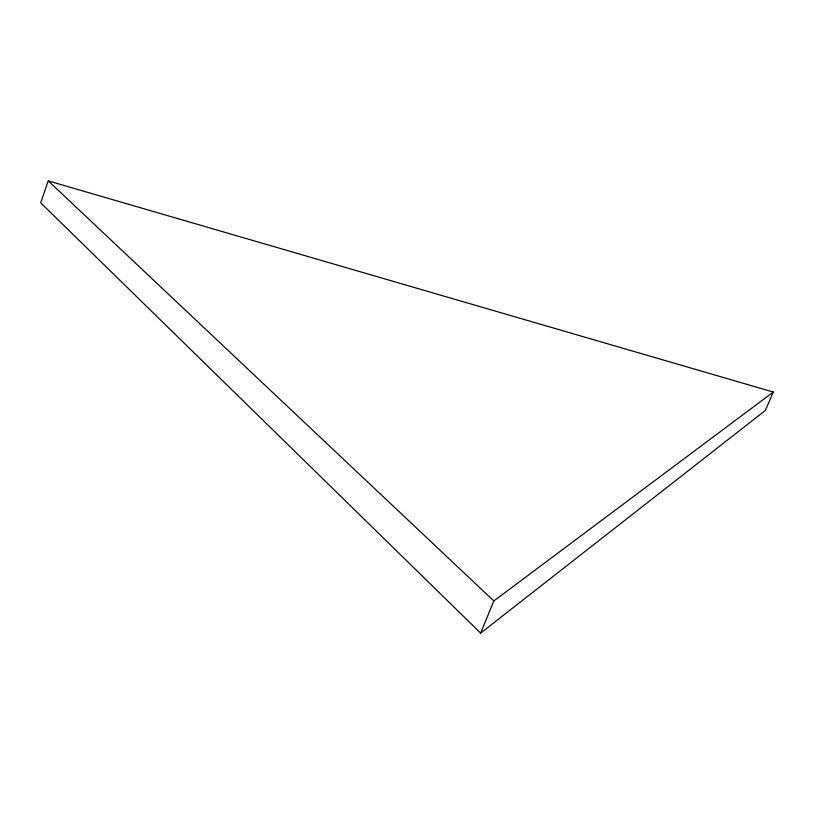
<?xml version="1.0" encoding="UTF-8"?>
<svg xmlns="http://www.w3.org/2000/svg" width="814" height="814" viewBox="0 0 814 814"><rect width="100%" height="100%" fill="white"/><g stroke="black" fill="none" stroke-linecap="round" stroke-linejoin="round"><path stroke-width="1.22" d="M48.25 180.891L40.7 202.818L480.626 633.109L765.353 410.439L773.3 392.043L48.25 180.891L493.833 600.946L480.626 633.109M493.833 600.946L773.3 392.043"/></g></svg>
